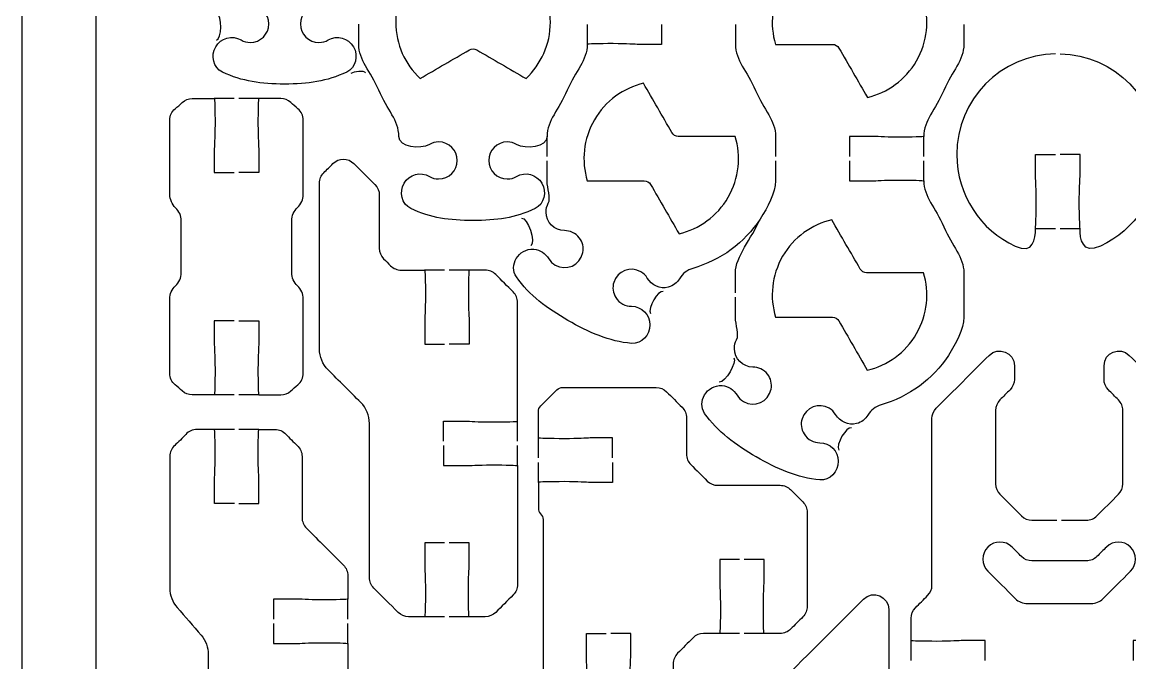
# Model space of a CAD drawing. Extents: x 0 to 410, y 0 to 455.
# Drawn here: x 135.1 to 209.8, y 125.7 to 168.9 of the extents above; entities that cross this region are included whole.
import ezdxf

# ---------------------------------------------------------------- set-up
doc = ezdxf.new("R2010")
doc.units = 0
doc.header["$MEASUREMENT"] = 0
doc.layers.add('DEFAULT', color=18, linetype='CONTINUOUS')

msp = doc.modelspace()

# ---------------------------------------------------------------- linework, layer by layer
at = {"layer": 'DEFAULT', "color": 1}
for points in [[(135.05, 17.15), (135.05, 212.847)], [(140.05, 17.15), (140.05, 212.847)], [(149.367, 163.747), (148.019, 163.747)], [(151.018, 163.747), (149.667, 163.747)], [(170.488, 159.842), (170.488, 161.193)], [(195.909, 159.842), (195.909, 161.193)], [(195.909, 158.194), (195.909, 159.542)], [(204.806, 154.96), (203.458, 154.96)], [(206.457, 154.96), (205.106, 154.96)], [(163.57, 152.166), (162.222, 152.166), (162.219, 152.166)], [(165.221, 152.166), (163.87, 152.166)], [(149.367, 143.745), (148.019, 143.745)], [(151.018, 143.745), (149.667, 143.745)], [(149.381, 141.416), (148.033, 141.416)], [(151.032, 141.416), (149.681, 141.416)], [(168.491, 140.619), (168.491, 141.967)], [(169.895, 139.483), (169.895, 140.834)], [(168.491, 138.968), (168.491, 140.319)], [(169.895, 137.832), (169.895, 139.183)], [(157.029, 128.611), (157.029, 129.958)], [(163.57, 128.766), (162.219, 128.766)], [(165.221, 128.766), (163.87, 128.766)], [(157.029, 126.96), (157.029, 128.311)], [(183.48, 127.637), (182.129, 127.637)], [(185.131, 127.637), (183.78, 127.637)], [(195.052, 125.802), (195.052, 127.154)]]:
    msp.add_lwpolyline(points, dxfattribs=at)
for points, knots in [([(160.476, 177.968), (160.476, 177.518), (160.476, 177.069), (160.476, 176.62), (160.476, 175.555), (159.693, 174.828), (159.121, 173.519), (158.553, 172.207), (157.77, 171.48), (157.77, 170.411), (157.77, 169.646), (156.302, 169.519), (155.706, 169.864), (155.523, 169.974), (155.308, 170.034), (155.082, 170.034), (154.39, 170.034), (153.829, 169.473), (153.829, 168.785), (153.829, 168.093), (154.39, 167.533), (155.082, 167.533), (155.308, 167.533), (155.519, 167.592), (155.703, 167.705), (156.299, 168.051), (157.068, 167.843), (157.414, 167.247), (157.756, 166.651), (157.583, 165.829), (156.959, 165.536), (155.611, 164.901), (154.345, 164.728), (152.764, 164.728), (151.184, 164.728), (149.917, 164.901), (148.57, 165.536), (147.945, 165.829), (147.772, 166.651), (148.114, 167.247), (148.46, 167.843), (149.229, 168.051), (149.825, 167.705), (150.009, 167.592), (150.221, 167.533), (150.446, 167.533), (151.138, 167.533), (151.699, 168.093), (151.699, 168.785), (151.699, 169.473), (151.138, 170.034), (150.446, 170.034), (150.221, 170.034), (150.005, 169.974), (149.822, 169.864), (149.226, 169.519), (147.758, 169.646), (147.758, 170.411), (147.758, 171.48), (146.975, 172.207), (146.407, 173.519), (145.836, 174.828), (145.052, 175.555), (145.052, 176.62), (145.052, 177.07), (145.052, 177.521), (145.052, 177.971)], [0, 0, 0, 0, 3.82, 3.82, 3.82, 4.82, 4.82, 4.82, 5.82, 5.82, 5.82, 6.82, 6.82, 6.82, 7.82, 7.82, 7.82, 8.82, 8.82, 8.82, 9.82, 9.82, 9.82, 10.82, 10.82, 10.82, 11.82, 11.82, 11.82, 12.82, 12.82, 12.82, 13.82, 13.82, 13.82, 14.82, 14.82, 14.82, 15.82, 15.82, 15.82, 16.82, 16.82, 16.82, 17.82, 17.82, 17.82, 18.82, 18.82, 18.82, 19.82, 19.82, 19.82, 20.82, 20.82, 20.82, 21.82, 21.82, 21.82, 22.82, 22.82, 22.82, 23.82, 23.82, 23.82, 27.65, 27.65, 27.65, 27.65]), ([(195.421, 166.291), (194.673, 164.996), (193.453, 164.146), (192.102, 163.825), (191.462, 164.936), (190.822, 166.047), (190.183, 167.159), (190.091, 167.31), (189.925, 167.406), (189.745, 167.406), (188.463, 167.406), (187.182, 167.406), (185.9, 167.406), (185.508, 168.732), (185.635, 170.217), (186.383, 171.512), (187.131, 172.81), (188.355, 173.664), (189.706, 173.981), (190.345, 172.872), (190.983, 171.763), (191.622, 170.655), (191.714, 170.499), (191.876, 170.404), (192.056, 170.404), (193.336, 170.404), (194.617, 170.404), (195.898, 170.404), (196.3, 169.078), (196.173, 167.592), (195.421, 166.291)], [1, 1, 1, 1, 2, 2, 2, 12.903949, 12.903949, 12.903949, 13.903949, 13.903949, 13.903949, 24.803949, 24.803949, 24.803949, 25.803949, 25.803949, 25.803949, 26.803949, 26.803949, 26.803949, 37.685576, 37.685576, 37.685576, 38.685576, 38.685576, 38.685576, 49.575576, 49.575576, 49.575576, 50.575576, 50.575576, 50.575576, 50.575576]), ([(170.706, 168.905), (170.706, 167.406), (170.074, 166.058), (169.062, 165.105), (167.954, 165.746), (166.846, 166.387), (165.739, 167.028), (165.583, 167.12), (165.393, 167.12), (165.238, 167.028), (164.129, 166.387), (163.02, 165.746), (161.911, 165.105), (160.898, 166.058), (160.267, 167.402), (160.267, 168.905), (160.267, 170.401), (160.898, 171.752), (161.907, 172.701), (163.017, 172.06), (164.128, 171.419), (165.238, 170.778), (165.393, 170.693), (165.583, 170.693), (165.739, 170.782), (166.849, 171.421), (167.959, 172.061), (169.069, 172.701), (170.074, 171.752), (170.706, 170.401), (170.706, 168.905)], [1, 1, 1, 1, 2, 2, 2, 12.882964, 12.882964, 12.882964, 13.882964, 13.882964, 13.882964, 24.774584, 24.774584, 24.774584, 25.774584, 25.774584, 25.774584, 26.774584, 26.774584, 26.774584, 37.674864, 37.674864, 37.674864, 38.674864, 38.674864, 38.674864, 49.570148, 49.570148, 49.570148, 50.570148, 50.570148, 50.570148, 50.570148]), ([(173.193, 168.753), (173.193, 168.304), (173.193, 167.855), (173.193, 167.406), (173.193, 166.34), (172.41, 165.613), (171.839, 164.305), (171.271, 162.992), (170.488, 162.266), (170.488, 161.197), (170.488, 160.431), (169.02, 160.304), (168.424, 160.65), (168.24, 160.759), (168.025, 160.819), (167.799, 160.819), (167.108, 160.819), (166.547, 160.258), (166.547, 159.57), (166.547, 158.879), (167.108, 158.318), (167.799, 158.318), (168.025, 158.318), (168.237, 158.378), (168.42, 158.491), (169.017, 158.837), (169.786, 158.628), (170.131, 158.032), (170.474, 157.436), (170.301, 156.614), (169.676, 156.321), (168.329, 155.686), (167.062, 155.513), (165.482, 155.513), (163.901, 155.513), (162.635, 155.686), (161.287, 156.321), (160.663, 156.614), (160.49, 157.436), (160.832, 158.032), (161.178, 158.628), (161.947, 158.837), (162.543, 158.491), (162.727, 158.378), (162.938, 158.318), (163.164, 158.318), (163.855, 158.318), (164.416, 158.879), (164.416, 159.57), (164.416, 160.258), (163.855, 160.819), (163.164, 160.819), (162.938, 160.819), (162.723, 160.759), (162.54, 160.65), (161.943, 160.304), (160.476, 160.431), (160.476, 161.197), (160.476, 162.266), (159.693, 162.992), (159.125, 164.305), (158.553, 165.613), (157.77, 166.34), (157.77, 167.406), (157.77, 167.857), (157.77, 168.309), (157.77, 168.76)], [0, 0, 0, 0, 3.82, 3.82, 3.82, 4.82, 4.82, 4.82, 5.82, 5.82, 5.82, 6.82, 6.82, 6.82, 7.82, 7.82, 7.82, 8.82, 8.82, 8.82, 9.82, 9.82, 9.82, 10.82, 10.82, 10.82, 11.82, 11.82, 11.82, 12.82, 12.82, 12.82, 13.82, 13.82, 13.82, 14.82, 14.82, 14.82, 15.82, 15.82, 15.82, 16.82, 16.82, 16.82, 17.82, 17.82, 17.82, 18.82, 18.82, 18.82, 19.82, 19.82, 19.82, 20.82, 20.82, 20.82, 21.82, 21.82, 21.82, 22.82, 22.82, 22.82, 23.82, 23.82, 23.82, 27.66, 27.66, 27.66, 27.66]), ([(178.196, 168.753), (178.196, 168.304), (178.196, 167.855), (178.196, 167.406), (177.695, 167.406), (177.194, 167.406), (176.693, 167.406), (176.407, 167.406), (175.91, 167.455), (174.943, 167.455), (173.977, 167.455), (173.193, 167.434), (173.193, 167.406)], [0, 0, 0, 0, 3.82, 3.82, 3.82, 8.08, 8.08, 8.08, 9.08, 9.08, 9.08, 10.08, 10.08, 10.08, 10.08]), ([(183.198, 168.753), (183.198, 168.304), (183.198, 167.855), (183.198, 167.406), (183.198, 166.337), (183.981, 165.61), (184.549, 164.301), (185.121, 162.989), (185.904, 162.262), (185.904, 161.193), (185.904, 160.743), (185.904, 160.292), (185.904, 159.842)], [0, 0, 0, 0, 3.82, 3.82, 3.82, 4.82, 4.82, 4.82, 5.82, 5.82, 5.82, 9.65, 9.65, 9.65, 9.65]), ([(198.615, 168.753), (198.615, 168.304), (198.615, 167.855), (198.615, 167.406), (198.615, 166.337), (197.831, 165.61), (197.26, 164.298), (196.692, 162.989), (195.909, 162.262), (195.909, 161.193), (195.909, 161.165), (195.126, 161.144), (194.159, 161.144), (193.192, 161.144), (192.695, 161.193), (192.409, 161.193), (191.908, 161.193), (191.407, 161.193), (190.906, 161.193), (190.906, 160.743), (190.906, 160.292), (190.906, 159.842)], [0, 0, 0, 0, 3.82, 3.82, 3.82, 4.82, 4.82, 4.82, 5.82, 5.82, 5.82, 6.82, 6.82, 6.82, 7.82, 7.82, 7.82, 12.08, 12.08, 12.08, 15.91, 15.91, 15.91, 15.91]), ([(204.806, 166.774), (201.109, 166.696), (198.138, 163.677), (198.138, 159.962), (198.138, 157.224), (199.751, 154.864), (202.075, 153.781), (203.321, 153.199), (203.458, 154.307), (203.458, 154.96), (203.458, 155.312), (203.508, 155.743), (203.508, 156.709), (203.508, 157.676), (203.458, 158.173), (203.458, 158.459), (203.458, 158.96), (203.458, 159.461), (203.458, 159.962), (203.907, 159.962), (204.357, 159.962), (204.806, 159.962)], [0, 0, 0, 0, 1, 1, 1, 2, 2, 2, 3, 3, 3, 4, 4, 4, 5, 5, 5, 9.26, 9.26, 9.26, 13.08, 13.08, 13.08, 13.08]), ([(205.106, 166.774), (208.803, 166.696), (211.773, 163.677), (211.773, 159.962), (211.773, 157.224), (210.165, 154.868), (207.84, 153.781), (206.594, 153.199), (206.457, 154.307), (206.457, 154.96), (206.457, 155.312), (206.407, 155.743), (206.407, 156.709), (206.407, 157.676), (206.457, 158.173), (206.457, 158.459), (206.457, 158.96), (206.457, 159.461), (206.457, 159.962), (206.007, 159.962), (205.556, 159.962), (205.106, 159.962)], [0, 0, 0, 0, 1, 1, 1, 2, 2, 2, 3, 3, 3, 4, 4, 4, 5, 5, 5, 9.26, 9.26, 9.26, 13.09, 13.09, 13.09, 13.09]), ([(182.714, 157.09), (181.963, 155.789), (180.739, 154.938), (179.388, 154.621), (178.748, 155.73), (178.108, 156.839), (177.468, 157.948), (177.38, 158.103), (177.214, 158.198), (177.035, 158.198), (175.755, 158.198), (174.476, 158.198), (173.196, 158.198), (172.794, 159.524), (172.921, 161.01), (173.673, 162.308), (174.42, 163.603), (175.641, 164.456), (176.989, 164.777), (177.63, 163.667), (178.27, 162.557), (178.911, 161.447), (178.999, 161.292), (179.165, 161.197), (179.342, 161.193), (180.623, 161.193), (181.905, 161.193), (183.187, 161.193), (183.586, 159.867), (183.459, 158.381), (182.714, 157.09)], [1, 1, 1, 1, 2, 2, 2, 12.88662, 12.88662, 12.88662, 13.88662, 13.88662, 13.88662, 24.76662, 24.76662, 24.76662, 25.76662, 25.76662, 25.76662, 26.76662, 26.76662, 26.76662, 37.6669, 37.6669, 37.6669, 38.6669, 38.6669, 38.6669, 49.5669, 49.5669, 49.5669, 50.5669, 50.5669, 50.5669, 50.5669]), ([(149.367, 148.744), (148.918, 148.744), (148.468, 148.744), (148.019, 148.744), (148.019, 148.244), (148.019, 147.744), (148.019, 147.244), (148.019, 146.959), (148.069, 146.461), (148.069, 145.494), (148.069, 144.528), (148.044, 143.745), (148.019, 143.745), (147.523, 143.745), (147.027, 143.745), (146.531, 143.745), (146.284, 143.745), (146.037, 143.833), (145.857, 144.006), (145.701, 144.154), (145.543, 144.292), (145.38, 144.426), (145.148, 144.613), (145.017, 144.898), (145.017, 145.195), (145.017, 146.869), (145.017, 148.544), (145.017, 150.218), (145.017, 150.557), (145.158, 150.878), (145.405, 151.107), (145.649, 151.336), (145.79, 151.658), (145.79, 151.993), (145.79, 153.16), (145.79, 154.328), (145.79, 155.496), (145.79, 155.831), (145.652, 156.152), (145.405, 156.381), (145.162, 156.611), (145.017, 156.935), (145.017, 157.27), (145.017, 158.945), (145.017, 160.619), (145.017, 162.294), (145.017, 162.59), (145.148, 162.872), (145.377, 163.059), (145.543, 163.193), (145.705, 163.334), (145.857, 163.483), (146.037, 163.655), (146.284, 163.747), (146.534, 163.747), (147.029, 163.747), (147.524, 163.747), (148.019, 163.747), (148.047, 163.747), (148.069, 162.964), (148.069, 161.997), (148.069, 161.031), (148.019, 160.53), (148.019, 160.244), (148.019, 159.744), (148.019, 159.245), (148.019, 158.745), (148.468, 158.745), (148.918, 158.745), (149.367, 158.745)], [0, 0, 0, 0, 3.82, 3.82, 3.82, 8.07, 8.07, 8.07, 9.07, 9.07, 9.07, 10.07, 10.07, 10.07, 14.29, 14.29, 14.29, 15.29, 15.29, 15.29, 16.29, 16.29, 16.29, 17.29, 17.29, 17.29, 31.53, 31.53, 31.53, 32.53, 32.53, 32.53, 33.53, 33.53, 33.53, 43.46, 43.46, 43.46, 44.46, 44.46, 44.46, 45.46, 45.46, 45.46, 59.7, 59.7, 59.7, 60.7, 60.7, 60.7, 61.7, 61.7, 61.7, 62.7, 62.7, 62.7, 66.91, 66.91, 66.91, 67.91, 67.91, 67.91, 68.91, 68.91, 68.91, 73.16, 73.16, 73.16, 76.98, 76.98, 76.98, 76.98]), ([(149.667, 148.744), (150.117, 148.744), (150.567, 148.744), (151.018, 148.744), (151.018, 148.244), (151.018, 147.744), (151.018, 147.244), (151.018, 146.959), (150.968, 146.461), (150.968, 145.494), (150.968, 144.528), (150.99, 143.745), (151.018, 143.745), (151.513, 143.745), (152.008, 143.745), (152.503, 143.745), (152.754, 143.745), (153, 143.833), (153.18, 144.006), (153.336, 144.154), (153.494, 144.295), (153.66, 144.429), (153.889, 144.616), (154.02, 144.902), (154.02, 145.198), (154.02, 146.871), (154.02, 148.545), (154.02, 150.218), (154.02, 150.557), (153.879, 150.878), (153.635, 151.107), (153.389, 151.336), (153.244, 151.661), (153.244, 151.996), (153.245, 153.163), (153.246, 154.329), (153.247, 155.496), (153.247, 155.834), (153.389, 156.155), (153.635, 156.385), (153.879, 156.614), (154.02, 156.935), (154.02, 157.27), (154.02, 158.946), (154.02, 160.622), (154.02, 162.297), (154.02, 162.594), (153.889, 162.876), (153.657, 163.063), (153.494, 163.197), (153.336, 163.338), (153.18, 163.486), (153, 163.659), (152.757, 163.747), (152.507, 163.747), (152.01, 163.747), (151.514, 163.747), (151.018, 163.747), (150.993, 163.747), (150.968, 162.964), (150.968, 161.997), (150.968, 161.031), (151.018, 160.53), (151.018, 160.244), (151.018, 159.744), (151.018, 159.245), (151.018, 158.745), (150.567, 158.745), (150.117, 158.745), (149.667, 158.745)], [0, 0, 0, 0, 3.83, 3.83, 3.83, 8.08, 8.08, 8.08, 9.08, 9.08, 9.08, 10.08, 10.08, 10.08, 14.29, 14.29, 14.29, 15.29, 15.29, 15.29, 16.29, 16.29, 16.29, 17.29, 17.29, 17.29, 31.52, 31.52, 31.52, 32.52, 32.52, 32.52, 33.52, 33.52, 33.52, 43.440005, 43.440005, 43.440005, 44.440005, 44.440005, 44.440005, 45.440005, 45.440005, 45.440005, 59.690005, 59.690005, 59.690005, 60.690005, 60.690005, 60.690005, 61.690005, 61.690005, 61.690005, 62.690005, 62.690005, 62.690005, 66.910005, 66.910005, 66.910005, 67.910005, 67.910005, 67.910005, 68.910005, 68.910005, 68.910005, 73.160005, 73.160005, 73.160005, 76.990005, 76.990005, 76.990005, 76.990005]), ([(163.57, 133.765), (163.12, 133.765), (162.671, 133.765), (162.222, 133.765), (162.222, 133.265), (162.222, 132.765), (162.222, 132.265), (162.222, 131.98), (162.271, 131.482), (162.271, 130.516), (162.271, 129.549), (162.247, 128.766), (162.222, 128.766), (161.86, 128.766), (161.498, 128.766), (161.136, 128.766), (160.871, 128.766), (160.617, 128.872), (160.43, 129.059), (159.881, 129.607), (159.332, 130.155), (158.782, 130.703), (158.596, 130.893), (158.49, 131.147), (158.49, 131.412), (158.49, 134.881), (158.49, 138.35), (158.49, 141.819), (158.49, 142.348), (158.278, 142.856), (157.904, 143.233), (157.17, 143.966), (156.437, 144.698), (155.703, 145.431), (155.329, 145.808), (155.117, 146.316), (155.117, 146.846), (155.117, 150.574), (155.117, 154.303), (155.117, 158.032), (155.117, 158.297), (155.223, 158.551), (155.41, 158.741), (155.617, 158.947), (155.824, 159.153), (156.031, 159.359), (156.422, 159.75), (157.054, 159.75), (157.445, 159.359), (157.919, 158.885), (158.393, 158.411), (158.867, 157.937), (159.054, 157.75), (159.16, 157.496), (159.16, 157.231), (159.16, 156.034), (159.16, 154.837), (159.16, 153.64), (159.16, 153.379), (159.262, 153.125), (159.449, 152.938), (159.608, 152.778), (159.767, 152.618), (159.925, 152.458), (160.112, 152.271), (160.366, 152.166), (160.635, 152.166), (161.164, 152.166), (161.693, 152.166), (162.222, 152.166), (162.25, 152.166), (162.271, 151.382), (162.271, 150.416), (162.271, 149.449), (162.222, 148.952), (162.222, 148.666), (162.222, 148.166), (162.222, 147.666), (162.222, 147.167), (162.671, 147.167), (163.12, 147.167), (163.57, 147.167)], [0, 0, 0, 0, 3.82, 3.82, 3.82, 8.07, 8.07, 8.07, 9.07, 9.07, 9.07, 10.07, 10.07, 10.07, 13.15, 13.15, 13.15, 14.15, 14.15, 14.15, 20.74731, 20.74731, 20.74731, 21.74731, 21.74731, 21.74731, 51.24731, 51.24731, 51.24731, 52.24731, 52.24731, 52.24731, 61.064934, 61.064934, 61.064934, 62.064934, 62.064934, 62.064934, 93.774934, 93.774934, 93.774934, 94.774934, 94.774934, 94.774934, 97.256889, 97.256889, 97.256889, 98.256889, 98.256889, 98.256889, 103.95617, 103.95617, 103.95617, 104.95617, 104.95617, 104.95617, 115.13617, 115.13617, 115.13617, 116.13617, 116.13617, 116.13617, 118.052442, 118.052442, 118.052442, 119.052442, 119.052442, 119.052442, 123.552442, 123.552442, 123.552442, 124.552442, 124.552442, 124.552442, 125.552442, 125.552442, 125.552442, 129.802442, 129.802442, 129.802442, 133.622442, 133.622442, 133.622442, 133.622442]), ([(185.904, 159.542), (185.904, 159.093), (185.904, 158.644), (185.904, 158.194), (185.904, 157.394), (185.368, 156.392), (184.863, 155.616), (183.826, 154.014), (182.186, 152.818), (180.316, 152.285), (179.939, 152.176), (179.625, 151.926), (179.424, 151.587), (179.265, 151.322), (179.007, 151.107), (178.662, 151.012), (178.111, 150.86), (177.547, 151.142), (177.247, 151.629), (177.145, 151.799), (176.993, 151.95), (176.809, 152.056), (176.129, 152.448), (175.236, 152.13), (174.986, 151.336), (174.876, 151.001), (174.929, 150.624), (175.116, 150.324), (175.377, 149.908), (175.783, 149.724), (176.178, 149.724), (176.869, 149.724), (177.43, 149.163), (177.43, 148.475), (177.43, 147.784), (176.869, 147.16), (176.181, 147.22), (174.696, 147.343), (173.26, 147.978), (171.892, 148.768), (170.526, 149.555), (169.26, 150.479), (168.41, 151.707), (167.888, 152.469), (168.53, 153.644), (169.588, 153.58), (170.011, 153.552), (170.378, 153.287), (170.601, 152.928), (170.706, 152.758), (170.855, 152.606), (171.038, 152.501), (171.754, 152.088), (172.717, 152.469), (172.897, 153.351), (172.968, 153.7), (172.876, 154.074), (172.654, 154.353), (172.396, 154.674), (172.026, 154.84), (171.666, 154.833), (170.974, 154.833), (170.414, 155.393), (170.414, 156.085), (170.414, 156.3), (170.47, 156.501), (170.565, 156.678), (170.756, 157.027), (170.488, 157.676), (170.488, 158.194), (170.488, 158.644), (170.488, 159.093), (170.488, 159.542)], [0, 0, 0, 0, 3.82, 3.82, 3.82, 4.82, 4.82, 4.82, 5.82, 5.82, 5.82, 6.82, 6.82, 6.82, 7.82, 7.82, 7.82, 8.82, 8.82, 8.82, 9.82, 9.82, 9.82, 10.82, 10.82, 10.82, 11.82, 11.82, 11.82, 12.82, 12.82, 12.82, 13.82, 13.82, 13.82, 14.82, 14.82, 14.82, 15.82, 15.82, 15.82, 16.82, 16.82, 16.82, 17.82, 17.82, 17.82, 18.82, 18.82, 18.82, 19.82, 19.82, 19.82, 20.82, 20.82, 20.82, 21.82, 21.82, 21.82, 22.82, 22.82, 22.82, 23.82, 23.82, 23.82, 24.82, 24.82, 24.82, 25.82, 25.82, 25.82, 29.64, 29.64, 29.64, 29.64]), ([(190.906, 159.542), (190.906, 159.093), (190.906, 158.644), (190.906, 158.194), (191.407, 158.194), (191.908, 158.194), (192.409, 158.194), (192.695, 158.194), (193.192, 158.244), (194.159, 158.244), (195.126, 158.244), (195.909, 158.219), (195.909, 158.194), (195.909, 157.126), (196.692, 156.399), (197.26, 155.09), (197.831, 153.778), (198.615, 153.051), (198.615, 151.982), (198.615, 150.983), (198.615, 149.983), (198.615, 148.983), (198.615, 148.183), (198.078, 147.181), (197.574, 146.405), (196.537, 144.803), (194.896, 143.607), (193.027, 143.074), (192.649, 142.965), (192.335, 142.715), (192.134, 142.376), (191.975, 142.111), (191.718, 141.896), (191.372, 141.801), (190.822, 141.649), (190.257, 141.931), (189.957, 142.418), (189.855, 142.588), (189.703, 142.739), (189.52, 142.845), (188.839, 143.237), (187.947, 142.919), (187.696, 142.125), (187.587, 141.79), (187.64, 141.413), (187.827, 141.113), (188.088, 140.697), (188.493, 140.513), (188.889, 140.513), (189.58, 140.513), (190.141, 139.952), (190.141, 139.264), (190.141, 138.573), (189.58, 137.949), (188.892, 138.009), (187.407, 138.132), (185.971, 138.767), (184.602, 139.557), (183.237, 140.344), (181.971, 141.268), (181.12, 142.496), (180.598, 143.258), (181.24, 144.433), (182.299, 144.369), (182.722, 144.341), (183.089, 144.076), (183.311, 143.716), (183.417, 143.547), (183.565, 143.395), (183.749, 143.29), (184.465, 142.877), (185.428, 143.258), (185.608, 144.14), (185.678, 144.489), (185.587, 144.863), (185.364, 145.142), (185.107, 145.463), (184.736, 145.629), (184.377, 145.621), (183.685, 145.621), (183.124, 146.182), (183.124, 146.874), (183.124, 147.089), (183.181, 147.29), (183.276, 147.467), (183.466, 147.816), (183.198, 148.465), (183.198, 148.983), (183.198, 149.433), (183.198, 149.882), (183.198, 150.331)], [0, 0, 0, 0, 3.82, 3.82, 3.82, 8.08, 8.08, 8.08, 9.08, 9.08, 9.08, 10.08, 10.08, 10.08, 11.08, 11.08, 11.08, 12.08, 12.08, 12.08, 20.58, 20.58, 20.58, 21.58, 21.58, 21.58, 22.58, 22.58, 22.58, 23.58, 23.58, 23.58, 24.58, 24.58, 24.58, 25.58, 25.58, 25.58, 26.58, 26.58, 26.58, 27.58, 27.58, 27.58, 28.58, 28.58, 28.58, 29.58, 29.58, 29.58, 30.58, 30.58, 30.58, 31.58, 31.58, 31.58, 32.58, 32.58, 32.58, 33.58, 33.58, 33.58, 34.58, 34.58, 34.58, 35.58, 35.58, 35.58, 36.58, 36.58, 36.58, 37.58, 37.58, 37.58, 38.58, 38.58, 38.58, 39.58, 39.58, 39.58, 40.58, 40.58, 40.58, 41.58, 41.58, 41.58, 42.58, 42.58, 42.58, 46.4, 46.4, 46.4, 46.4]), ([(183.198, 150.631), (183.198, 151.081), (183.198, 151.532), (183.198, 151.982), (183.198, 153.051), (184.292, 154.303), (184.863, 155.616)], [0, 0, 0, 0, 3.83, 3.83, 3.83, 4.83, 4.83, 4.83, 4.83]), ([(191.622, 152.236), (191.71, 152.081), (191.876, 151.986), (192.052, 151.982), (193.334, 151.982), (194.616, 151.982), (195.898, 151.982), (196.296, 150.656), (196.169, 149.17), (195.425, 147.879), (194.673, 146.578), (193.449, 145.727), (192.098, 145.41), (191.458, 146.519), (190.819, 147.628), (190.179, 148.737), (190.091, 148.892), (189.925, 148.987), (189.745, 148.987), (188.466, 148.987), (187.186, 148.987), (185.907, 148.987), (185.505, 150.313), (185.632, 151.799), (186.383, 153.097), (187.131, 154.392), (188.352, 155.245), (189.699, 155.566), (190.34, 154.456), (190.981, 153.346), (191.622, 152.236)], [10.90028, 10.90028, 10.90028, 10.90028, 11.90028, 11.90028, 11.90028, 22.80028, 22.80028, 22.80028, 23.80028, 23.80028, 23.80028, 24.80028, 24.80028, 24.80028, 35.6869, 35.6869, 35.6869, 36.6869, 36.6869, 36.6869, 47.5669, 47.5669, 47.5669, 48.5669, 48.5669, 48.5669, 49.5669, 49.5669, 49.5669, 60.46718, 60.46718, 60.46718, 60.46718]), ([(163.489, 140.619), (163.489, 141.068), (163.489, 141.517), (163.489, 141.967), (163.989, 141.967), (164.49, 141.967), (164.991, 141.967), (165.277, 141.967), (165.775, 141.917), (166.741, 141.917), (167.708, 141.917), (168.491, 141.938), (168.491, 141.967), (168.491, 144.638), (168.491, 147.31), (168.491, 149.982), (168.491, 150.246), (168.385, 150.5), (168.198, 150.691), (167.803, 151.085), (167.408, 151.479), (167.013, 151.873), (166.826, 152.063), (166.572, 152.166), (166.304, 152.166), (165.943, 152.166), (165.582, 152.166), (165.221, 152.166), (165.196, 152.166), (165.171, 151.382), (165.171, 150.416), (165.171, 149.449), (165.221, 148.952), (165.221, 148.666), (165.221, 148.166), (165.221, 147.666), (165.221, 147.167), (164.77, 147.167), (164.32, 147.167), (163.87, 147.167)], [0, 0, 0, 0, 3.82, 3.82, 3.82, 8.08, 8.08, 8.08, 9.08, 9.08, 9.08, 10.08, 10.08, 10.08, 32.8, 32.8, 32.8, 33.8, 33.8, 33.8, 38.544692, 38.544692, 38.544692, 39.544692, 39.544692, 39.544692, 42.614692, 42.614692, 42.614692, 43.614692, 43.614692, 43.614692, 44.614692, 44.614692, 44.614692, 48.864692, 48.864692, 48.864692, 52.694692, 52.694692, 52.694692, 52.694692]), ([(200.05, 125.802), (200.05, 126.253), (200.05, 126.703), (200.05, 127.154), (199.551, 127.154), (199.051, 127.154), (198.551, 127.154), (198.265, 127.154), (197.768, 127.104), (196.801, 127.104), (195.835, 127.104), (195.052, 127.129), (195.052, 127.154), (195.052, 127.656), (195.052, 128.158), (195.052, 128.66), (195.052, 128.925), (195.154, 129.179), (195.341, 129.365), (195.617, 129.642), (195.894, 129.918), (196.17, 130.195), (196.357, 130.381), (196.463, 130.635), (196.463, 130.9), (196.463, 134.648), (196.463, 138.395), (196.463, 142.143), (196.463, 142.408), (196.565, 142.662), (196.755, 142.849), (197.943, 144.036), (199.131, 145.224), (200.319, 146.412), (200.946, 147.043), (202.026, 146.595), (202.026, 145.706), (202.026, 145.402), (202.026, 145.097), (202.026, 144.792), (202.026, 144.528), (201.92, 144.274), (201.733, 144.087), (201.505, 143.859), (201.277, 143.631), (201.049, 143.403), (200.862, 143.216), (200.76, 142.962), (200.76, 142.697), (200.76, 141.044), (200.76, 139.39), (200.76, 137.737), (200.76, 137.472), (200.862, 137.218), (201.052, 137.031), (201.538, 136.546), (202.024, 136.06), (202.509, 135.574), (202.696, 135.387), (202.95, 135.282), (203.215, 135.282), (203.777, 135.282), (204.339, 135.282), (204.901, 135.282)], [0, 0, 0, 0, 3.83, 3.83, 3.83, 8.08, 8.08, 8.08, 9.08, 9.08, 9.08, 10.08, 10.08, 10.08, 14.35, 14.35, 14.35, 15.35, 15.35, 15.35, 18.673402, 18.673402, 18.673402, 19.673402, 19.673402, 19.673402, 51.543402, 51.543402, 51.543402, 52.543402, 52.543402, 52.543402, 66.826959, 66.826959, 66.826959, 67.826959, 67.826959, 67.826959, 70.416959, 70.416959, 70.416959, 71.416959, 71.416959, 71.416959, 74.160533, 74.160533, 74.160533, 75.160533, 75.160533, 75.160533, 89.220533, 89.220533, 89.220533, 90.220533, 90.220533, 90.220533, 96.061235, 96.061235, 96.061235, 97.061235, 97.061235, 97.061235, 101.841235, 101.841235, 101.841235, 101.841235]), ([(205.201, 135.282), (205.763, 135.282), (206.325, 135.282), (206.887, 135.282), (207.152, 135.282), (207.406, 135.387), (207.596, 135.574), (208.082, 136.06), (208.568, 136.546), (209.053, 137.031), (209.24, 137.218), (209.346, 137.472), (209.346, 137.737), (209.346, 139.39), (209.346, 141.044), (209.346, 142.697), (209.346, 142.962), (209.24, 143.216), (209.05, 143.403), (208.823, 143.631), (208.596, 143.859), (208.369, 144.087), (208.178, 144.274), (208.076, 144.528), (208.076, 144.792), (208.076, 145.097), (208.076, 145.402), (208.076, 145.706), (208.076, 146.595), (209.152, 147.043), (209.78, 146.412), (210.969, 145.224), (212.158, 144.036), (213.347, 142.849), (213.534, 142.662), (213.639, 142.408), (213.639, 142.143), (213.639, 138.395), (213.639, 134.648), (213.639, 130.9), (213.639, 130.635), (213.742, 130.381), (213.932, 130.195), (214.209, 129.918), (214.485, 129.642), (214.761, 129.365), (214.948, 129.179), (215.054, 128.925), (215.054, 128.66), (215.054, 128.158), (215.054, 127.656), (215.054, 127.154), (215.054, 127.125), (214.271, 127.104), (213.304, 127.104), (212.338, 127.104), (211.837, 127.154), (211.551, 127.154), (211.051, 127.154), (210.551, 127.154), (210.052, 127.154), (210.052, 126.703), (210.052, 126.253), (210.052, 125.802)], [0, 0, 0, 0, 4.78, 4.78, 4.78, 5.78, 5.78, 5.78, 11.620702, 11.620702, 11.620702, 12.620702, 12.620702, 12.620702, 26.680702, 26.680702, 26.680702, 27.680702, 27.680702, 27.680702, 30.417214, 30.417214, 30.417214, 31.417214, 31.417214, 31.417214, 34.007214, 34.007214, 34.007214, 35.007214, 35.007214, 35.007214, 49.297844, 49.297844, 49.297844, 50.297844, 50.297844, 50.297844, 82.167844, 82.167844, 82.167844, 83.167844, 83.167844, 83.167844, 86.491246, 86.491246, 86.491246, 87.491246, 87.491246, 87.491246, 91.761246, 91.761246, 91.761246, 92.761246, 92.761246, 92.761246, 93.761246, 93.761246, 93.761246, 98.011246, 98.011246, 98.011246, 101.841246, 101.841246, 101.841246, 101.841246]), ([(174.894, 139.483), (174.894, 139.934), (174.894, 140.384), (174.894, 140.834), (174.394, 140.834), (173.894, 140.834), (173.395, 140.834), (173.109, 140.834), (172.611, 140.785), (171.645, 140.785), (170.678, 140.785), (169.895, 140.806), (169.895, 140.834), (169.895, 141.425), (169.895, 142.015), (169.895, 142.605), (169.895, 142.753), (169.951, 142.895), (170.057, 142.997), (170.421, 143.359), (170.784, 143.721), (171.147, 144.083), (171.25, 144.189), (171.391, 144.246), (171.539, 144.246), (173.64, 144.246), (175.742, 144.246), (177.843, 144.246), (178.108, 144.246), (178.362, 144.14), (178.549, 143.953), (178.899, 143.604), (179.249, 143.254), (179.6, 142.905), (179.787, 142.715), (179.893, 142.461), (179.893, 142.196), (179.893, 141.38), (179.893, 140.564), (179.893, 139.748), (179.893, 139.483), (179.999, 139.229), (180.186, 139.039), (180.557, 138.668), (180.929, 138.298), (181.3, 137.927), (181.487, 137.74), (181.741, 137.638), (182.006, 137.638), (183.409, 137.638), (184.812, 137.638), (186.214, 137.638), (186.479, 137.638), (186.733, 137.532), (186.924, 137.345), (187.2, 137.069), (187.476, 136.793), (187.753, 136.516), (187.94, 136.326), (188.045, 136.072), (188.045, 135.807), (188.045, 133.694), (188.045, 131.581), (188.045, 129.468), (188.045, 129.203), (187.94, 128.949), (187.753, 128.759), (187.476, 128.482), (187.2, 128.206), (186.924, 127.93), (186.733, 127.743), (186.479, 127.637), (186.214, 127.637), (185.853, 127.637), (185.492, 127.637), (185.131, 127.637), (185.1, 127.707), (185.082, 128.462), (185.082, 129.387), (185.082, 130.353), (185.131, 130.851), (185.131, 131.136), (185.131, 131.636), (185.131, 132.136), (185.131, 132.636), (184.681, 132.636), (184.231, 132.636), (183.78, 132.636)], [0, 0, 0, 0, 3.83, 3.83, 3.83, 8.08, 8.08, 8.08, 9.08, 9.08, 9.08, 10.08, 10.08, 10.08, 15.1, 15.1, 15.1, 16.1, 16.1, 16.1, 20.462855, 20.462855, 20.462855, 21.462855, 21.462855, 21.462855, 39.332855, 39.332855, 39.332855, 40.332855, 40.332855, 40.332855, 44.540146, 44.540146, 44.540146, 45.540146, 45.540146, 45.540146, 52.480146, 52.480146, 52.480146, 53.480146, 53.480146, 53.480146, 57.941995, 57.941995, 57.941995, 58.941995, 58.941995, 58.941995, 70.871995, 70.871995, 70.871995, 71.871995, 71.871995, 71.871995, 75.195397, 75.195397, 75.195397, 76.195397, 76.195397, 76.195397, 94.165397, 94.165397, 94.165397, 95.165397, 95.165397, 95.165397, 98.488799, 98.488799, 98.488799, 99.488799, 99.488799, 99.488799, 102.558799, 102.558799, 102.558799, 103.558799, 103.558799, 103.558799, 104.558799, 104.558799, 104.558799, 108.808799, 108.808799, 108.808799, 112.638799, 112.638799, 112.638799, 112.638799]), ([(149.381, 136.418), (148.931, 136.418), (148.48, 136.418), (148.03, 136.418), (148.03, 136.917), (148.03, 137.417), (148.03, 137.917), (148.03, 138.203), (148.079, 138.7), (148.079, 139.667), (148.079, 140.633), (148.058, 141.416), (148.03, 141.416), (147.636, 141.416), (147.242, 141.416), (146.848, 141.416), (146.562, 141.416), (146.28, 141.293), (146.093, 141.074), (145.903, 140.852), (145.56, 140.524), (145.345, 140.326), (145.137, 140.139), (145.017, 139.871), (145.017, 139.593), (145.017, 136.629), (145.017, 133.666), (145.017, 130.703), (145.017, 130.219), (145.19, 129.754), (145.507, 129.39), (146.047, 128.768), (146.587, 128.146), (147.127, 127.524), (147.444, 127.161), (147.617, 126.695), (147.617, 126.212), (147.617, 123.248), (147.617, 120.285), (147.617, 117.322), (147.617, 117.043), (147.737, 116.778), (147.942, 116.588), (148.157, 116.39), (148.499, 116.059), (148.693, 115.836), (148.884, 115.621), (149.159, 115.498), (149.444, 115.498), (149.807, 115.498), (150.169, 115.498), (150.531, 115.498), (150.556, 115.498), (150.58, 116.281), (150.58, 117.248), (150.58, 118.214), (150.531, 118.712), (150.531, 118.997), (150.531, 119.497), (150.531, 119.997), (150.531, 120.497), (150.98, 120.497), (151.429, 120.497), (151.879, 120.497)], [0, 0, 0, 0, 3.83, 3.83, 3.83, 8.08, 8.08, 8.08, 9.08, 9.08, 9.08, 10.08, 10.08, 10.08, 13.43, 13.43, 13.43, 14.43, 14.43, 14.43, 15.43, 15.43, 15.43, 16.43, 16.43, 16.43, 41.63, 41.63, 41.63, 42.63, 42.63, 42.63, 49.633728, 49.633728, 49.633728, 50.633728, 50.633728, 50.633728, 75.833728, 75.833728, 75.833728, 76.833728, 76.833728, 76.833728, 77.833728, 77.833728, 77.833728, 78.833728, 78.833728, 78.833728, 81.913728, 81.913728, 81.913728, 82.913728, 82.913728, 82.913728, 83.913728, 83.913728, 83.913728, 88.163728, 88.163728, 88.163728, 91.983728, 91.983728, 91.983728, 91.983728]), ([(149.681, 136.418), (150.131, 136.418), (150.582, 136.418), (151.032, 136.418), (151.032, 136.917), (151.032, 137.417), (151.032, 137.917), (151.032, 138.203), (150.983, 138.7), (150.983, 139.667), (150.983, 140.633), (151.007, 141.416), (151.032, 141.416), (151.394, 141.416), (151.756, 141.416), (152.119, 141.416), (152.397, 141.416), (152.665, 141.3), (152.852, 141.092), (153.057, 140.873), (153.392, 140.531), (153.614, 140.33), (153.826, 140.143), (153.942, 139.871), (153.942, 139.589), (153.942, 138.211), (153.942, 136.833), (153.942, 135.454), (153.942, 135.19), (154.048, 134.936), (154.239, 134.749), (155.071, 133.916), (155.904, 133.084), (156.736, 132.251), (156.927, 132.061), (157.029, 131.807), (157.029, 131.542), (157.029, 131.014), (157.029, 130.486), (157.029, 129.958), (157.029, 129.93), (156.242, 129.909), (155.276, 129.909), (154.309, 129.909), (153.812, 129.958), (153.526, 129.958), (153.026, 129.958), (152.527, 129.958), (152.027, 129.958), (152.027, 129.509), (152.027, 129.06), (152.027, 128.611)], [0, 0, 0, 0, 3.83, 3.83, 3.83, 8.08, 8.08, 8.08, 9.08, 9.08, 9.08, 10.08, 10.08, 10.08, 13.16, 13.16, 13.16, 14.16, 14.16, 14.16, 15.16, 15.16, 15.16, 16.16, 16.16, 16.16, 27.88, 27.88, 27.88, 28.88, 28.88, 28.88, 38.892632, 38.892632, 38.892632, 39.892632, 39.892632, 39.892632, 44.382632, 44.382632, 44.382632, 45.382632, 45.382632, 45.382632, 46.382632, 46.382632, 46.382632, 50.632632, 50.632632, 50.632632, 54.452632, 54.452632, 54.452632, 54.452632]), ([(163.489, 140.319), (163.489, 139.869), (163.489, 139.418), (163.489, 138.968), (163.989, 138.968), (164.49, 138.968), (164.991, 138.968), (165.277, 138.968), (165.775, 139.017), (166.741, 139.017), (167.708, 139.017), (168.491, 138.993), (168.491, 138.968), (168.491, 136.294), (168.491, 133.62), (168.491, 130.946), (168.491, 130.681), (168.385, 130.427), (168.198, 130.237), (167.804, 129.844), (167.41, 129.451), (167.016, 129.059), (166.829, 128.872), (166.575, 128.766), (166.311, 128.766), (165.947, 128.766), (165.584, 128.766), (165.221, 128.766), (165.192, 128.766), (165.171, 129.549), (165.171, 130.516), (165.171, 131.482), (165.221, 131.98), (165.221, 132.265), (165.221, 132.765), (165.221, 133.265), (165.221, 133.765), (164.77, 133.765), (164.32, 133.765), (163.87, 133.765)], [0, 0, 0, 0, 3.83, 3.83, 3.83, 8.09, 8.09, 8.09, 9.09, 9.09, 9.09, 10.09, 10.09, 10.09, 32.83, 32.83, 32.83, 33.83, 33.83, 33.83, 38.56055, 38.56055, 38.56055, 39.56055, 39.56055, 39.56055, 42.65055, 42.65055, 42.65055, 43.65055, 43.65055, 43.65055, 44.65055, 44.65055, 44.65055, 48.90055, 48.90055, 48.90055, 52.73055, 52.73055, 52.73055, 52.73055]), ([(174.894, 139.183), (174.894, 138.734), (174.894, 138.285), (174.894, 137.836), (174.394, 137.836), (173.894, 137.836), (173.395, 137.836), (173.109, 137.836), (172.611, 137.885), (171.645, 137.885), (170.678, 137.885), (169.895, 137.86), (169.895, 137.836), (169.895, 137.252), (169.895, 136.669), (169.895, 136.086), (169.895, 135.948), (169.948, 135.811), (170.043, 135.712), (170.145, 135.603), (170.22, 135.476), (170.22, 135.327), (170.22, 131.706), (170.22, 128.084), (170.22, 124.462), (170.22, 124.194), (170.325, 123.94), (170.512, 123.749), (170.788, 123.475), (171.063, 123.201), (171.338, 122.927), (171.525, 122.737), (171.779, 122.631), (172.043, 122.631), (172.407, 122.631), (172.77, 122.631), (173.133, 122.631), (173.158, 122.631), (173.183, 123.414), (173.183, 124.384), (173.183, 125.351), (173.133, 125.848), (173.133, 126.134), (173.133, 126.634), (173.133, 127.134), (173.133, 127.633), (173.583, 127.633), (174.032, 127.633), (174.481, 127.633)], [0, 0, 0, 0, 3.82, 3.82, 3.82, 8.07, 8.07, 8.07, 9.07, 9.07, 9.07, 10.07, 10.07, 10.07, 15.03, 15.03, 15.03, 16.03, 16.03, 16.03, 17.03, 17.03, 17.03, 47.83, 47.83, 47.83, 48.83, 48.83, 48.83, 52.132196, 52.132196, 52.132196, 53.132196, 53.132196, 53.132196, 56.222196, 56.222196, 56.222196, 57.222196, 57.222196, 57.222196, 58.222196, 58.222196, 58.222196, 62.472196, 62.472196, 62.472196, 66.292196, 66.292196, 66.292196, 66.292196]), ([(200.236, 133.472), (200.684, 133.92), (201.414, 133.923), (201.866, 133.472), (202.08, 133.258), (202.294, 133.044), (202.508, 132.83), (202.695, 132.643), (202.949, 132.537), (203.213, 132.537), (204.438, 132.537), (205.662, 132.537), (206.886, 132.537), (207.15, 132.537), (207.404, 132.643), (207.595, 132.83), (207.809, 133.044), (208.023, 133.258), (208.237, 133.472), (208.689, 133.923), (209.419, 133.92), (209.867, 133.472), (210.318, 133.02), (210.318, 132.294), (209.867, 131.842), (209.249, 131.225), (208.632, 130.607), (208.015, 129.99), (207.796, 129.771), (207.503, 129.651), (207.2, 129.651), (205.768, 129.651), (204.335, 129.651), (202.903, 129.651), (202.6, 129.651), (202.307, 129.771), (202.088, 129.99), (201.471, 130.607), (200.853, 131.225), (200.236, 131.842), (199.784, 132.294), (199.784, 133.02), (200.236, 133.472)], [1, 1, 1, 1, 2, 2, 2, 4.573869, 4.573869, 4.573869, 5.573869, 5.573869, 5.573869, 15.983869, 15.983869, 15.983869, 16.983869, 16.983869, 16.983869, 19.557737, 19.557737, 19.557737, 20.557737, 20.557737, 20.557737, 21.557737, 21.557737, 21.557737, 28.982359, 28.982359, 28.982359, 29.982359, 29.982359, 29.982359, 42.162359, 42.162359, 42.162359, 43.162359, 43.162359, 43.162359, 50.58698, 50.58698, 50.58698, 51.58698, 51.58698, 51.58698, 51.58698]), ([(183.48, 132.636), (183.031, 132.636), (182.582, 132.636), (182.133, 132.636), (182.133, 132.136), (182.133, 131.636), (182.133, 131.136), (182.133, 130.851), (182.182, 130.353), (182.182, 129.387), (182.182, 128.462), (182.161, 127.707), (182.133, 127.633), (181.769, 127.633), (181.406, 127.633), (181.043, 127.633), (180.778, 127.633), (180.524, 127.528), (180.337, 127.341), (179.989, 126.992), (179.641, 126.644), (179.293, 126.296), (179.106, 126.106), (179, 125.852), (179, 125.587), (179, 125.197), (179, 124.806), (179, 124.416), (179, 124.155), (178.894, 123.901), (178.707, 123.714), (178.446, 123.451), (178.185, 123.187), (177.924, 122.924), (177.737, 122.737), (177.483, 122.631), (177.215, 122.631), (176.854, 122.631), (176.493, 122.631), (176.132, 122.631), (176.104, 122.631), (176.083, 123.414), (176.083, 124.384), (176.083, 125.351), (176.132, 125.848), (176.132, 126.134), (176.132, 126.634), (176.132, 127.134), (176.132, 127.633), (175.682, 127.633), (175.231, 127.633), (174.781, 127.633)], [0, 0, 0, 0, 3.82, 3.82, 3.82, 8.07, 8.07, 8.07, 9.07, 9.07, 9.07, 11.07, 11.07, 11.07, 14.16, 14.16, 14.16, 15.16, 15.16, 15.16, 19.346072, 19.346072, 19.346072, 20.346072, 20.346072, 20.346072, 23.666072, 23.666072, 23.666072, 24.666072, 24.666072, 24.666072, 27.8198, 27.8198, 27.8198, 28.8198, 28.8198, 28.8198, 31.8898, 31.8898, 31.8898, 32.8898, 32.8898, 32.8898, 33.8898, 33.8898, 33.8898, 38.1398, 38.1398, 38.1398, 41.9698, 41.9698, 41.9698, 41.9698]), ([(185.869, 102.509), (185.869, 103.697), (185.876, 111.49), (185.872, 114.228), (185.869, 115.29), (185.714, 115.826), (186.292, 116.683), (186.409, 116.863), (186.461, 117.078), (186.461, 117.308), (186.461, 117.995), (185.901, 118.556), (185.209, 118.56), (184.521, 118.56), (183.957, 117.999), (183.957, 117.304), (183.957, 117.078), (184.024, 116.867), (184.126, 116.68), (184.475, 116.083), (184.267, 115.318), (183.667, 114.976), (183.071, 114.63), (182.253, 114.806), (181.956, 115.427), (181.321, 116.778), (181.152, 118.334), (181.152, 119.911), (181.152, 121.491), (181.321, 123.054), (181.956, 124.402), (182.253, 125.026), (183.071, 125.203), (183.667, 124.857), (184.264, 124.511), (184.472, 123.746), (184.13, 123.146), (184.017, 122.963), (183.957, 122.751), (183.957, 122.525), (183.957, 121.834), (184.518, 121.276), (185.209, 121.273), (185.897, 121.273), (186.458, 121.834), (186.458, 122.529), (186.458, 122.751), (186.377, 122.956), (186.289, 123.15), (185.893, 124.003), (186.246, 124.356), (186.747, 124.857), (188.021, 126.131), (191.845, 129.955), (191.845, 129.955), (192.476, 130.586), (193.556, 130.138), (193.552, 129.249), (193.553, 127.036), (193.555, 124.823), (193.556, 122.61), (193.556, 122.345), (193.658, 122.091), (193.845, 121.904), (194.502, 121.247), (195.16, 120.59), (195.817, 119.932), (195.817, 119.893), (195.284, 119.332), (194.618, 118.659), (193.93, 117.974), (193.542, 117.657), (193.341, 117.456), (192.988, 117.102), (192.635, 116.748), (192.282, 116.394), (192.601, 116.076), (192.92, 115.759), (193.238, 115.441)], [0, 0, 0, 0, 1, 1, 1, 2, 2, 2, 3, 3, 3, 4, 4, 4, 5, 5, 5, 6, 6, 6, 7, 7, 7, 8, 8, 8, 9, 9, 9, 10, 10, 10, 11, 11, 11, 12, 12, 12, 13, 13, 13, 14, 14, 14, 15, 15, 15, 16, 16, 16, 17, 17, 17, 18, 18, 18, 19, 19, 19, 37.820003, 37.820003, 37.820003, 38.820003, 38.820003, 38.820003, 46.725456, 46.725456, 46.725456, 47.725456, 47.725456, 47.725456, 48.725456, 48.725456, 48.725456, 52.975174, 52.975174, 52.975174, 56.800628, 56.800628, 56.800628, 56.800628]), ([(152.027, 128.311), (152.027, 127.86), (152.027, 127.41), (152.027, 126.96), (152.527, 126.96), (153.026, 126.96), (153.526, 126.96), (153.812, 126.96), (154.309, 127.009), (155.276, 127.009), (156.242, 127.009), (157.029, 126.984), (157.029, 126.96), (157.029, 126.406), (157.029, 125.852), (157.029, 125.298), (157.029, 125.079), (156.941, 124.868), (156.786, 124.709), (156.631, 124.554), (156.542, 124.342), (156.542, 124.123), (156.542, 121.857), (156.542, 119.591), (156.542, 117.325), (156.542, 117.046), (156.426, 116.782), (156.221, 116.591), (155.999, 116.387), (155.653, 116.041), (155.449, 115.819), (155.258, 115.614), (154.994, 115.498), (154.715, 115.498), (154.32, 115.498), (153.925, 115.498), (153.53, 115.498), (153.501, 115.498), (153.48, 116.281), (153.48, 117.248), (153.48, 118.214), (153.53, 118.712), (153.53, 118.997), (153.53, 119.497), (153.53, 119.997), (153.53, 120.497), (153.079, 120.497), (152.629, 120.497), (152.178, 120.497)], [0, 0, 0, 0, 3.83, 3.83, 3.83, 8.08, 8.08, 8.08, 9.08, 9.08, 9.08, 10.08, 10.08, 10.08, 14.79, 14.79, 14.79, 15.79, 15.79, 15.79, 16.79, 16.79, 16.79, 36.06, 36.06, 36.06, 37.06, 37.06, 37.06, 38.06, 38.06, 38.06, 39.06, 39.06, 39.06, 42.42, 42.42, 42.42, 43.42, 43.42, 43.42, 44.42, 44.42, 44.42, 48.67, 48.67, 48.67, 52.5, 52.5, 52.5, 52.5])]:
    msp.add_open_spline(points, degree=3, knots=knots, dxfattribs=at)
for points in [[(148.177, 167.685), (148.514, 167.756), (148.571, 169.344), (148.177, 169.54)], [(157.269, 165.46), (157.47, 165.603), (158.074, 165.685), (158.237, 165.492)], [(168.751, 155.675), (169.164, 155.737), (169.74, 154.08), (169.387, 153.802)], [(178.314, 150.726), (177.988, 150.836), (177.23, 149.599), (177.469, 149.229)], [(183.092, 146.248), (183.29, 145.971), (182.537, 144.559), (182.098, 144.591)], [(191.025, 141.515), (190.699, 141.625), (189.941, 140.388), (190.18, 140.018)]]:
    msp.add_open_spline(points, degree=3, dxfattribs=at)

doc.saveas('drawing.dxf')
